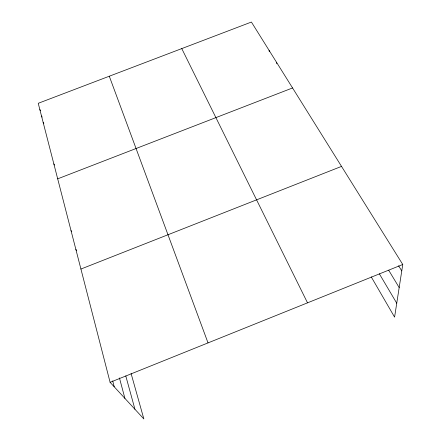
<?xml version="1.0" encoding="UTF-8"?>
<svg xmlns="http://www.w3.org/2000/svg" width="441" height="441" viewBox="0 0 441 441"><rect width="100%" height="100%" fill="white"/><g stroke="black" fill="none" stroke-linecap="round" stroke-linejoin="round"><path stroke-width="0.66" d="M131.098 373.555L143.86 418.95L110.101 382.325L38.235 103.304L251.409 22.05L402.765 264.495L394.585 317.123L371.234 276.882M110.101 382.325L402.765 264.495M80.924 269.043L341.521 166.395M57.688 178.842L292.554 87.957M75.863 249.402L76.613 250.477M71.023 230.61L71.767 231.718M398.603 265.802L401.768 270.912M53.857 163.947L54.524 165.039M388.697 270.228L399.177 287.571M379.359 273.822L396.746 303.221M43.163 122.444L43.819 123.563M41.493 115.95L42.149 117.08M39.85 109.572L40.5 110.702M181.764 48.598L307.52 302.84M109.291 76.221L208.025 342.9M125.779 375.914L134.957 409.298M119.434 377.915L124.924 398.41M112.692 380.903L114.23 386.807M269.115 50.412L269.28 51.691M276.645 62.473L276.794 63.752"/></g></svg>
